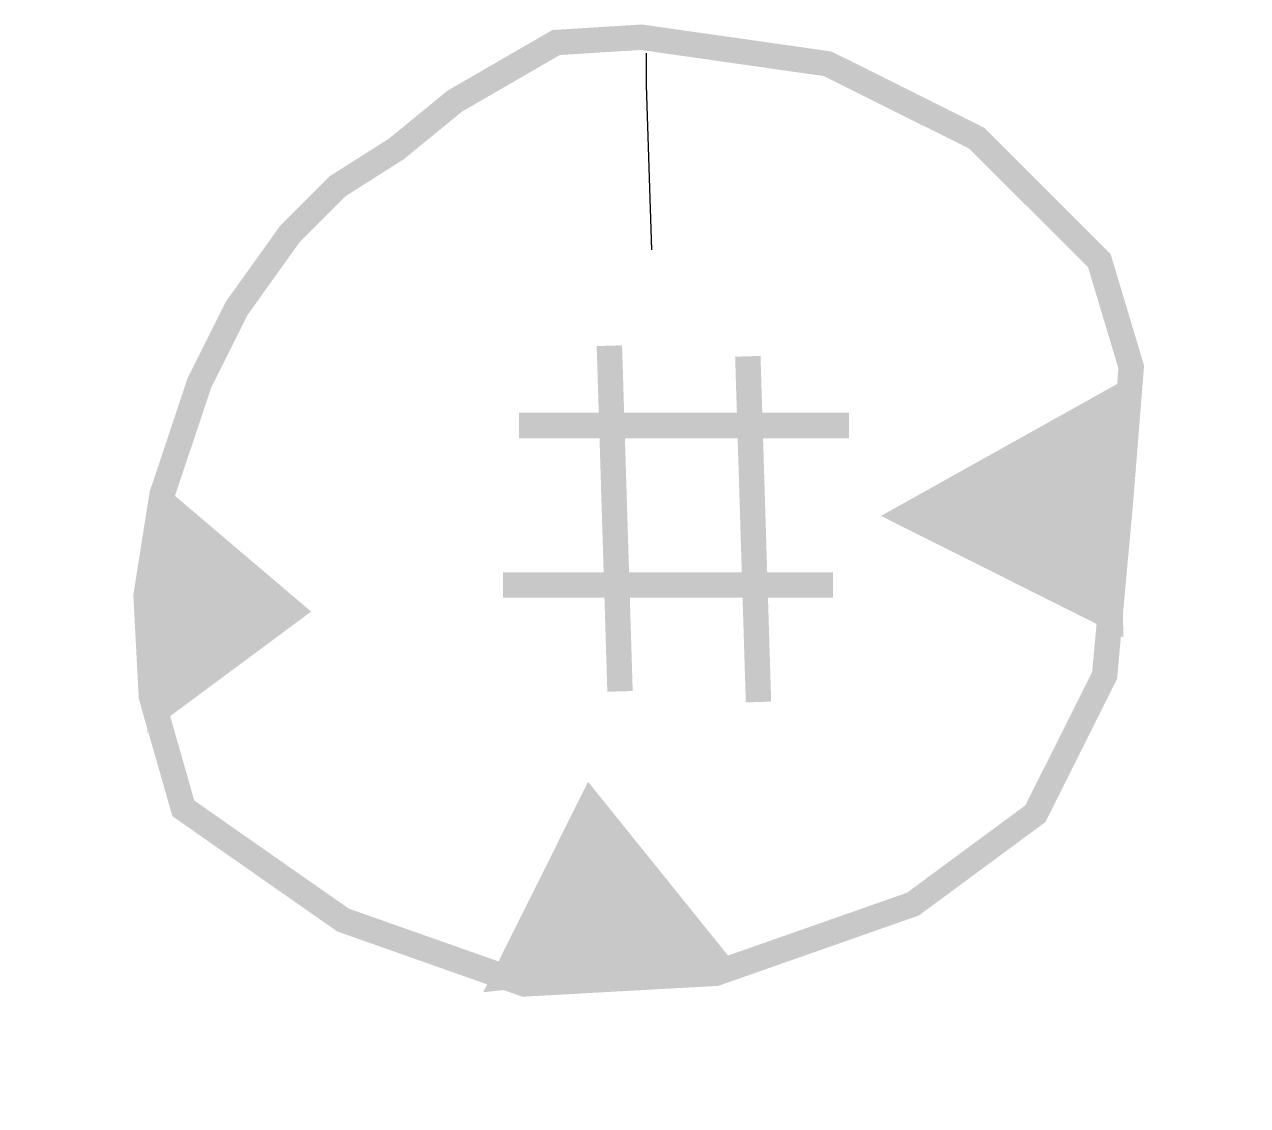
# Model space of a CAD drawing. Extents: x -0.45 to 4.37, y -0.26 to 4.
import ezdxf

# ---------------------------------------------------------------- set-up
doc = ezdxf.new("R2010")
doc.units = 0
doc.header["$MEASUREMENT"] = 0
doc.layers.get('0').update_dxf_attribs({"linetype": 'CONTINUOUS'})

msp = doc.modelspace()

# ---------------------------------------------------------------- linework, layer by layer
at = {"const_width": 0.1}
for points in [[(0.3871, 2.879), (0.2403, 2.5857), (0.0935, 2.1458), (0.0305, 1.7478), (0.0515, 1.3498), (0.1774, 0.9099), (0.8066, 0.47), (1.5198, 0.2186), (2.2749, 0.2605), (3.0509, 0.5329), (3.5334, 0.889), (3.806, 1.4336), (3.869, 2.1249), (3.9109, 2.6486), (3.7851, 3.0675), (3.3026, 3.5493), (2.7153, 3.8426), (1.9812, 3.9473), (1.6456, 3.9264), (1.2471, 3.6959), (1.0164, 3.5074), (0.7856, 3.3608), (0.5969, 3.1722), (0.3871, 2.879)], [(1.8554, 2.7323), (1.8973, 1.3708)], [(2.4007, 2.6905), (2.4427, 1.3289)], [(1.4988, 2.4181), (2.7992, 2.4181)], [(1.4359, 1.7897), (2.7363, 1.7897)]]:
    msp.add_lwpolyline(points, dxfattribs=at)
msp.add_lwpolyline([(2.0232, 3.1094), (2.0022, 3.7588), (2.0022, 3.8845)])
for points in [[(2.9251, 2.062, 0, 1, 0), (3.869, 2.083, 1, 1, 0)], [(0.6808, 1.685, 0, 1, 0), (0.0515, 1.7059, 1, 1, 0)], [(1.7715, 1.0146, 0, 1, 0), (1.8554, 0.2396, 1, 1, 0)]]:
    msp.add_lwpolyline(points, format="xyseb")

doc.saveas('drawing.dxf')
